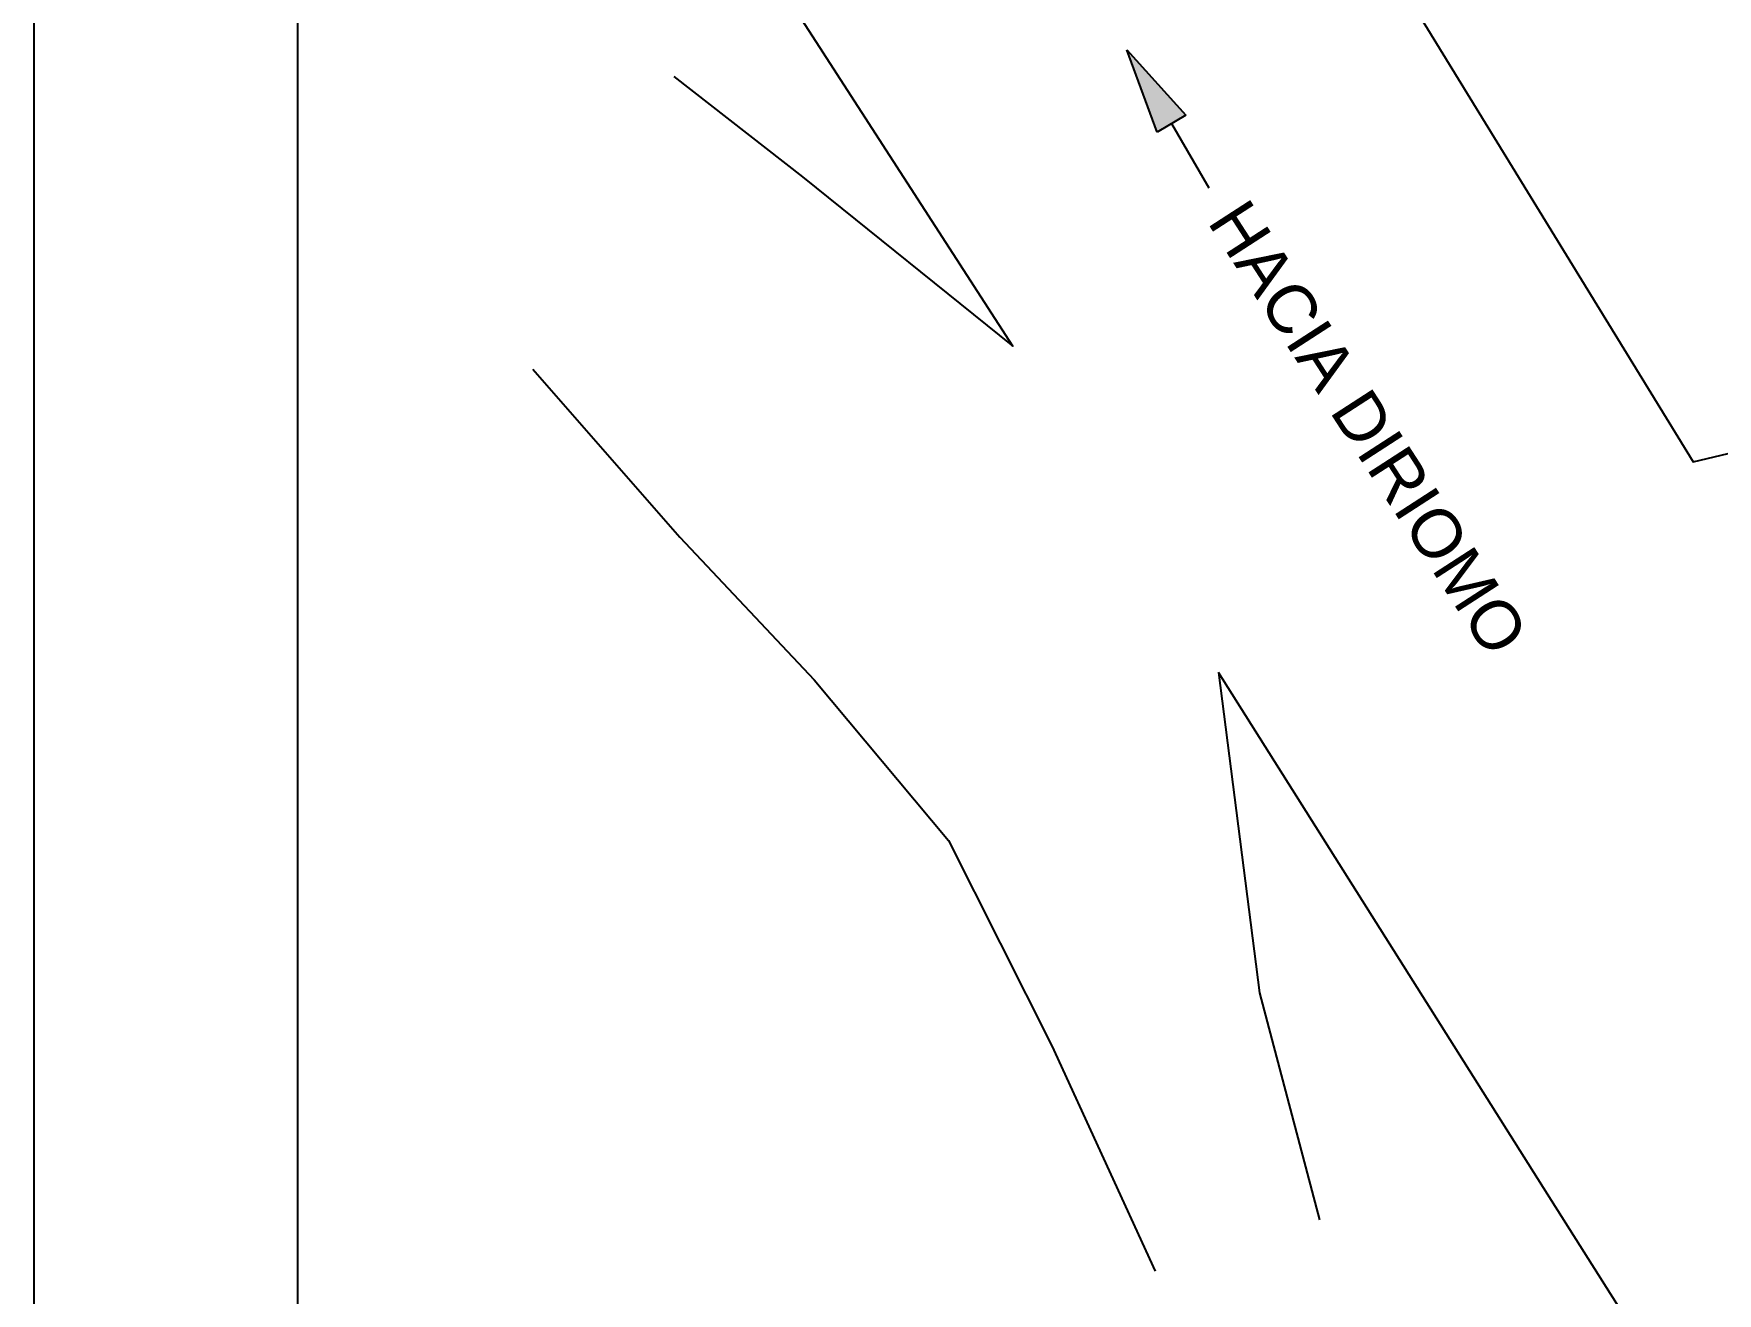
# Model space of a CAD drawing. Header units: millimetres. Extents: x 604786 to 1211550, y 1310999 to 2622648.
# Drawn here: x 604786 to 604881.7, y 1311126 to 1311197.6 of the extents above; entities that cross this region are included whole.
import ezdxf

# ---------------------------------------------------------------- set-up
doc = ezdxf.new("R2010")
doc.units = ezdxf.units.MM
for name, color, linetype in [('CAJETIN', 5, 'Continuous'), ('CERCO', 6, 'Continuous'), ('TEXTO 2', 7, 'Continuous')]:
    doc.layers.add(name, color=color, linetype=linetype)
doc.styles.add('PUNTOS PI', font='arial.ttf', dxfattribs={"height": 2.75})

msp = doc.modelspace()

# ---------------------------------------------------------------- hatches: boundary and pattern name
h = msp.add_hatch(color=256)
h.dxf.hatch_style = 1
h.paths.add_polyline_path([(604848.127, 1311196.688), (604849.846, 1311192.021), (604851.484, 1311192.975)])

# ---------------------------------------------------------------- linework, layer by layer
for p, q in [((604849.846, 1311192.021), (604848.127, 1311196.688)), ((604848.127, 1311196.688), (604851.484, 1311192.975)), ((604851.484, 1311192.975), (604849.846, 1311192.021)), ((604850.665, 1311192.498), (604852.791, 1311188.848))]:
    msp.add_line(p, q)
msp.add_lwpolyline([(604785.969, 1310999.381), (605205.069, 1310999.381), (605205.069, 1311323.231), (604785.969, 1311323.231)], close=True)
at = {"layer": 'CAJETIN'}
msp.add_line((604800.969, 1311308.231), (604800.969, 1311014.381), dxfattribs=at)
at = {"layer": 'CERCO'}
for points in [[(604834.712, 1311247.601), (604880.326, 1311173.281), (604890.034, 1311175.599), (604899.862, 1311177.855), (604919.28, 1311181.345), (604942.288, 1311185.937), (604944.342, 1311186.227), (604962.842, 1311189.905), (604970.985, 1311191.639), (604985.427, 1311194.808), (605000.782, 1311198.528)], [(604822.359, 1311195.184), (604829.674, 1311189.468), (604841.635, 1311179.849), (604807.677, 1311232.396)], [(604814.356, 1311178.537), (604822.701, 1311168.993), (604830.343, 1311160.886), (604837.988, 1311151.762), (604843.865, 1311140.092), (604849.73, 1311127.286)], [(604909.329, 1311074.485), (604909.329, 1311074.485), (604882.469, 1311115.196), (604872.039, 1311131.661), (604853.335, 1311161.306)], [(604853.335, 1311161.306), (604855.669, 1311143.112), (604859.082, 1311130.216)]]:
    msp.add_lwpolyline(points, dxfattribs=at)

# ---------------------------------------------------------------- texts
at = {"layer": 'TEXTO 2', "style": 'PUNTOS PI'}
msp.add_text('HACIA DIRIOMO', height=2.75, rotation=302.87244, dxfattribs=at).set_placement((604852.655, 1311186.925))

doc.saveas('drawing.dxf')
